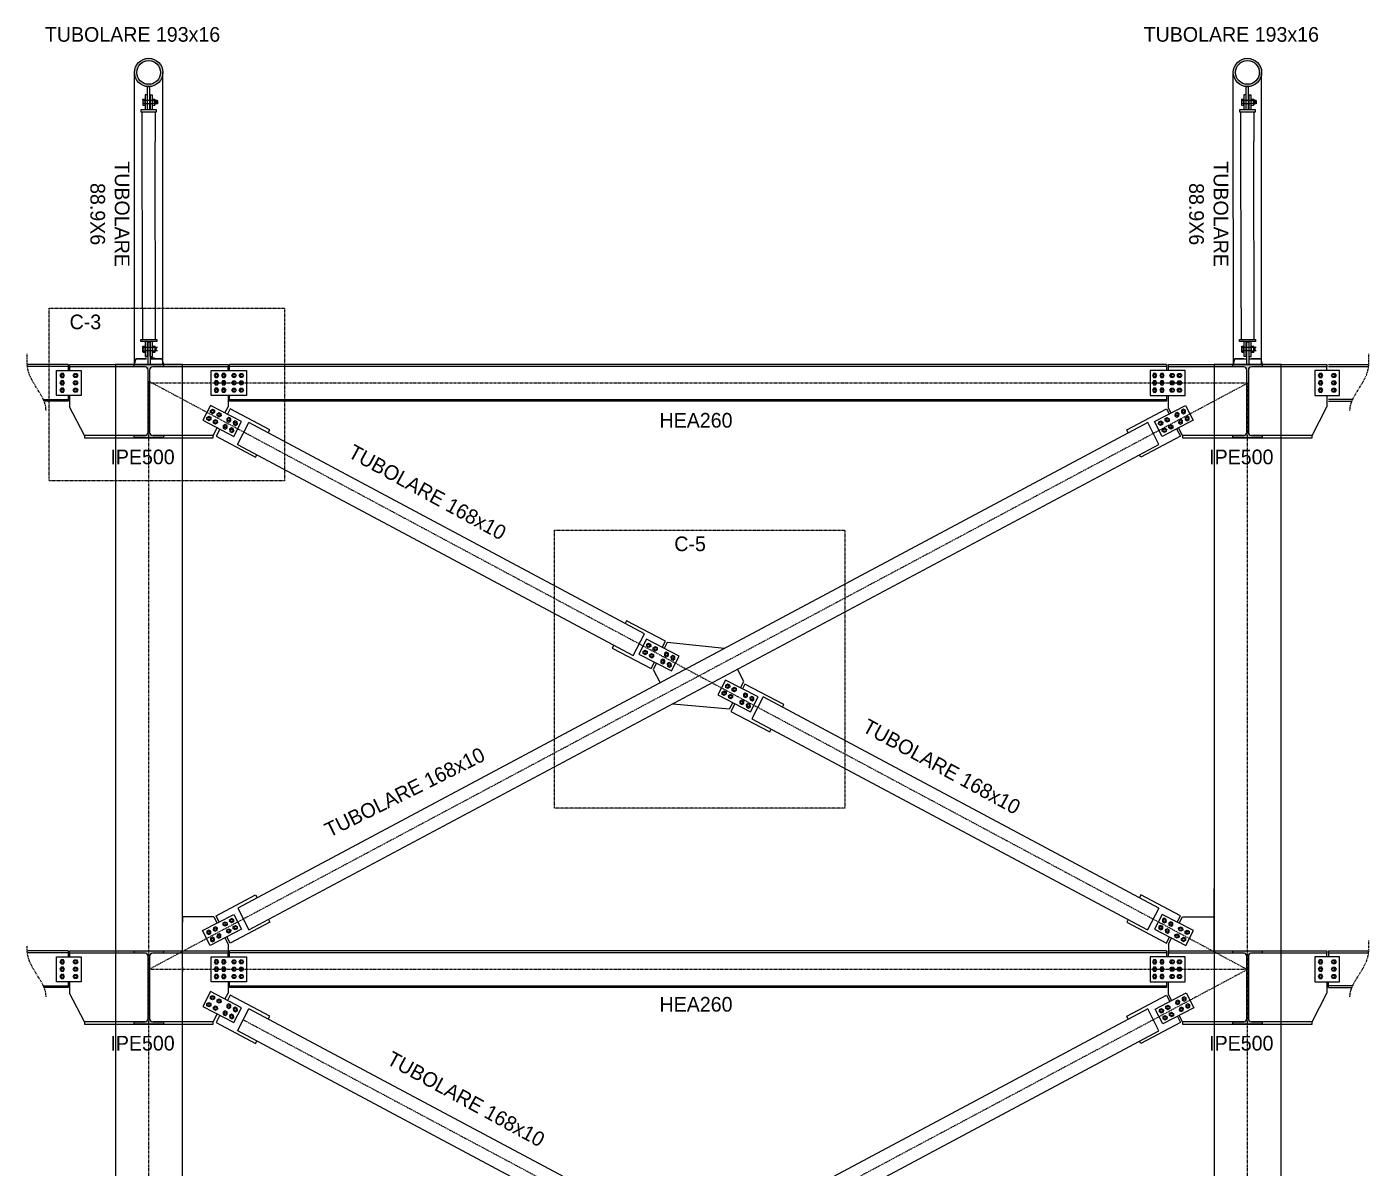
# Model space of a CAD drawing. Header units: millimetres. Extents: x -6949 to 549764, y -83146 to 127128.
# Drawn here: x 277396 to 286558, y 119341 to 127128 of the extents above; entities that cross this region are included whole.
import ezdxf

# ---------------------------------------------------------------- set-up
doc = ezdxf.new("R2010")
doc.units = ezdxf.units.MM
doc.linetypes.add('Centro', pattern=[31.75, 6.35, -4.7625, 15.875, -4.7625])
doc.linetypes.add('Tratto', pattern=[6.35, 3.175, -3.175])
for name, color, linetype, lineweight in [('bulloni', 5, 'Continuous', 9), ('LINEA DI SEZIONE', 1, 'Centro', 9), ('piastra', 6, 'Continuous', 18), ('S-BEAM', 5, 'Continuous', 18), ('S-COLS', 7, 'Continuous', 18), ('S-FSTN', 7, 'Continuous', 18), ('SEZIONI acciaio - Steel sections', 7, 'Continuous', 25), ('tratteggio', 253, 'Tratto', 15)]:
    doc.layers.add(name, color=color, linetype=linetype, lineweight=lineweight)
doc.layers.add('quote', color=7, linetype='Continuous', lineweight=5, true_color=0x383838)
doc.styles.get("Standard").update_dxf_attribs({"font": ''})
doc.styles.get('Standard').set_extended_font_data('Bahnschrift Light')

# ---------------------------------------------------------------- blocks, each defined once
blk = doc.blocks.new('*U1214')
at = {"layer": 'bulloni'}
blk.add_lwpolyline([(-15.6, 0), (-7.8, -13.5), (7.8, -13.5), (15.6, 0), (7.8, 13.5), (-7.8, 13.5)], close=True, dxfattribs=at)
for radius in [9, 7.88]:
    blk.add_circle((0, 0), radius, dxfattribs=at)
blk = doc.blocks.new('*U1215')
at = {"color": 0, "linetype": 'ByBlock', "lineweight": -2, "transparency": 16777216}
for p in [(0, 0), (0, -50), (0, -100)]:
    blk.add_blockref('*U1214', p, dxfattribs=at)
blk = doc.blocks.new('*U1216')
at = {"layer": 'bulloni'}
blk.add_lwpolyline([(-15.6, 0), (-7.8, -13.5), (7.8, -13.5), (15.6, 0), (7.8, 13.5), (-7.8, 13.5)], close=True, dxfattribs=at)
for radius in [9, 7.88]:
    blk.add_circle((0, 0), radius, dxfattribs=at)
blk = doc.blocks.new('*U1217')
at = {"color": 0, "linetype": 'ByBlock', "lineweight": -2, "transparency": 16777216}
for p in [(0, 0), (0, -50), (0, -100)]:
    blk.add_blockref('*U1216', p, dxfattribs=at)
blk = doc.blocks.new('*U1224')
at = {"layer": 'bulloni'}
blk.add_lwpolyline([(-15.6, 0), (-7.8, -13.5), (7.8, -13.5), (15.6, 0), (7.8, 13.5), (-7.8, 13.5)], close=True, dxfattribs=at)
for radius in [9, 7.88]:
    blk.add_circle((0, 0), radius, dxfattribs=at)
blk = doc.blocks.new('*U1225')
at = {"color": 0, "linetype": 'ByBlock', "lineweight": -2, "transparency": 16777216}
for p in [(0, 0), (0, -50), (0, -100)]:
    blk.add_blockref('*U1224', p, dxfattribs=at)
blk = doc.blocks.new('*U1226')
at = {"layer": 'bulloni'}
blk.add_lwpolyline([(-15.6, 0), (-7.8, -13.5), (7.8, -13.5), (15.6, 0), (7.8, 13.5), (-7.8, 13.5)], close=True, dxfattribs=at)
for radius in [9, 7.88]:
    blk.add_circle((0, 0), radius, dxfattribs=at)
blk = doc.blocks.new('*U1227')
at = {"color": 0, "linetype": 'ByBlock', "lineweight": -2, "transparency": 16777216}
for p in [(0, 0), (0, -50), (0, -100)]:
    blk.add_blockref('*U1226', p, dxfattribs=at)
blk = doc.blocks.new('*U1234')
at = {"layer": 'bulloni'}
blk.add_lwpolyline([(-15.6, 0), (-7.8, -13.5), (7.8, -13.5), (15.6, 0), (7.8, 13.5), (-7.8, 13.5)], close=True, dxfattribs=at)
for radius in [9, 7.88]:
    blk.add_circle((0, 0), radius, dxfattribs=at)
blk = doc.blocks.new('*U1235')
at = {"color": 0, "linetype": 'ByBlock', "lineweight": -2, "transparency": 16777216}
for p in [(0, 0), (0, -50), (0, -100)]:
    blk.add_blockref('*U1234', p, dxfattribs=at)
blk = doc.blocks.new('*U1236')
at = {"layer": 'bulloni'}
blk.add_lwpolyline([(-15.6, 0), (-7.8, -13.5), (7.8, -13.5), (15.6, 0), (7.8, 13.5), (-7.8, 13.5)], close=True, dxfattribs=at)
for radius in [9, 7.88]:
    blk.add_circle((0, 0), radius, dxfattribs=at)
blk = doc.blocks.new('*U1237')
at = {"color": 0, "linetype": 'ByBlock', "lineweight": -2, "transparency": 16777216}
for p in [(0, 0), (0, -50), (0, -100)]:
    blk.add_blockref('*U1236', p, dxfattribs=at)
blk = doc.blocks.new('*U1230')
at = {"layer": 'bulloni'}
blk.add_lwpolyline([(-15.6, 0), (-7.8, -13.5), (7.8, -13.5), (15.6, 0), (7.8, 13.5), (-7.8, 13.5)], close=True, dxfattribs=at)
for radius in [9, 7.88]:
    blk.add_circle((0, 0), radius, dxfattribs=at)
blk = doc.blocks.new('*U1231')
at = {"color": 0, "linetype": 'ByBlock', "lineweight": -2, "transparency": 16777216}
for p in [(0, 0), (0, -50), (0, -100)]:
    blk.add_blockref('*U1230', p, dxfattribs=at)
blk = doc.blocks.new('*U1232')
at = {"layer": 'bulloni'}
blk.add_lwpolyline([(-15.6, 0), (-7.8, -13.5), (7.8, -13.5), (15.6, 0), (7.8, 13.5), (-7.8, 13.5)], close=True, dxfattribs=at)
for radius in [9, 7.88]:
    blk.add_circle((0, 0), radius, dxfattribs=at)
blk = doc.blocks.new('*U1233')
at = {"color": 0, "linetype": 'ByBlock', "lineweight": -2, "transparency": 16777216}
for p in [(0, 0), (0, -50), (0, -100)]:
    blk.add_blockref('*U1232', p, dxfattribs=at)
blk = doc.blocks.new('*U1788')
at = {"layer": 'bulloni'}
for p, q in [((-41.7, 1809.3), (-40.1, 1811.8)), ((-41.7, 1809.3), (-41.7, 1772.7)), ((-41.7, 1772.7), (-40.1, 1770.2)), ((-40.1, 1811.8), (-27.4, 1811.8)), ((-40.1, 1801.4), (-27.4, 1801.4)), ((-27.4, 1780.6), (-40.1, 1780.6)), ((-40.1, 1770.2), (-27.4, 1770.2)), ((-27.4, 1811.8), (-27.4, 1770.2)), ((-27.4, 1807.7), (-26.7, 1807.7)), ((-27.4, 1774.3), (-26.7, 1774.3)), ((-26.7, 1807.7), (-26.7, 1774.3)), ((22.6, 1803), (-25.4, 1803)), ((22.6, 1779), (-25.4, 1779)), ((22.6, 1809.3), (24.3, 1811.8)), ((22.6, 1809.3), (22.6, 1772.7)), ((22.6, 1772.7), (24.3, 1770.2)), ((24.3, 1811.8), (39.9, 1811.8)), ((24.3, 1801.4), (39.9, 1801.4)), ((39.9, 1780.6), (24.3, 1780.6)), ((24.3, 1770.2), (39.9, 1770.2)), ((41.6, 1809.3), (39.9, 1811.8)), ((41.6, 1772.7), (39.9, 1770.2)), ((41.6, 1809.3), (41.6, 1772.7)), ((56.9, 1803), (41.6, 1803)), ((56.9, 1779), (41.6, 1779)), ((44.2, 1782.3), (43.2, 1799.7)), ((47.4, 1784.3), (46.6, 1797.7)), ((50.8, 1782.3), (49.9, 1799.7)), ((54, 1784.3), (53.3, 1797.7)), ((56.9, 1803), (58.3, 1801.7)), ((56.9, 1803), (56.9, 1779)), ((58.3, 1780.3), (56.9, 1779)), ((58.3, 1801.7), (58.3, 1780.3)), ((-40.3, 123.8), (-38.7, 126.3)), ((-40.3, 87.2), (-40.3, 123.8)), ((-38.7, 126.3), (-26, 126.3)), ((-26, 115.9), (-38.7, 115.9)), ((-38.7, 95.1), (-26, 95.1)), ((-26, 84.7), (-26, 126.3)), ((-26, 122.2), (-25.3, 122.2)), ((-25.3, 88.8), (-25.3, 122.2)), ((24, 117.5), (-24, 117.5)), ((24, 93.5), (-24, 93.5)), ((24, 123.8), (25.7, 126.3)), ((24, 87.2), (24, 123.8)), ((25.7, 126.3), (41.3, 126.3)), ((41.3, 115.9), (25.7, 115.9)), ((25.7, 95.1), (41.3, 95.1)), ((43, 123.8), (41.3, 126.3)), ((43, 87.2), (43, 123.8)), ((58.3, 117.5), (43, 117.5)), ((58.3, 93.5), (43, 93.5)), ((45.6, 114.2), (44.6, 96.8)), ((48.8, 112.2), (48, 98.8)), ((-40.3, 87.2), (-38.7, 84.7)), ((-38.7, 84.7), (-26, 84.7)), ((-26, 88.8), (-25.3, 88.8)), ((24, 87.2), (25.7, 84.7)), ((25.7, 84.7), (41.3, 84.7)), ((43, 87.2), (41.3, 84.7))]:
    blk.add_line(p, q, dxfattribs=at)
for centre, radius, start, end in [((-32.8, 1806.6), 8.9, 144.26215, 215.73785), ((-8.7, 1791), 33.1, 161.68582, 198.31418), ((-32.8, 1775.4), 8.9, 144.26215, 215.73785), ((-25.4, 1804.3), 1.33, 180, 270), ((-25.4, 1777.7), 1.33, 90, 180), ((31.5, 1806.6), 8.9, 144.26215, 215.73785), ((55.7, 1791), 33.1, 161.68582, 198.31418), ((31.5, 1775.4), 8.9, 144.26215, 215.73785), ((32.7, 1806.6), 8.9, 324.26215, 35.73785), ((8.5, 1791), 33.1, 341.68582, 18.31418), ((32.7, 1775.4), 8.9, 324.26215, 35.73785), ((-31.4, 121.1), 8.9, 144.26215, 215.73785), ((-7.3, 105.5), 33.1, 161.68582, 198.31418), ((-31.4, 89.9), 8.9, 144.26215, 215.73785), ((-24, 118.8), 1.33, 180, 270), ((-24, 92.2), 1.33, 90, 180), ((32.9, 121.1), 8.9, 144.26215, 215.73785), ((57.1, 105.5), 33.1, 161.68582, 198.31418), ((32.9, 89.9), 8.9, 144.26215, 215.73785), ((34.1, 121.1), 8.9, 324.26215, 35.73785), ((9.9, 105.5), 33.1, 341.68582, 18.31418), ((34.1, 89.9), 8.9, 324.26215, 35.73785)]:
    blk.add_arc(centre, radius, start, end, dxfattribs=at)
at = {"layer": 'piastra'}
for points in [[(-11.4, 1840.4), (-25.4, 1840.4), (-25.4, 1738.3)], [(-11.4, 1840.5), (-11.4, 1840.5), (-11.4, 1738.3)], [(-9.4, 1741.5), (-9.4, 1896.5)], [(-9.4, 1896.5), (6.6, 1896.5)], [(6.6, 1741.5), (6.6, 1896.5)], [(8.6, 1840.5), (8.6, 1840.5), (8.6, 1738.3)], [(8.6, 1840.4), (22.6, 1840.4), (22.6, 1738.3)], [(-9.4, 1741.5), (6.6, 1741.5)], [(-10, 56.1), (-24, 56.1), (-24, 158.2)], [(-10, 56), (-10, 56), (-10, 158.2)], [(-8, 155), (-8, 0)], [(-8, 155), (8, 155)], [(8, 155), (8, 0)], [(10, 56), (10, 56), (10, 158.2)], [(10, 56.1), (24, 56.1), (24, 158.2)]]:
    blk.add_lwpolyline(points, dxfattribs=at)
for points in [[(-55.9, 1738.3), (-55.9, 1724.3), (53, 1724.3), (53, 1738.3)], [(-54.5, 158.2), (-54.5, 172.2), (54.4, 172.2), (54.4, 158.2)]]:
    blk.add_lwpolyline(points, close=True, dxfattribs=at)
at = {"layer": 'S-BEAM'}
for p, q in [((-97.1, 0), (-98.2, 1994.9)), ((95.4, 0), (95.4, 1993.8))]:
    blk.add_line(p, q, dxfattribs=at)
for points in [[(-45.9, 1724.3), (43, 1724.3), (43, 1522.1)], [(-44.5, 387.8), (-45.9, 1724.3)], [(-44.5, 172.2), (44.4, 172.2), (43, 1522.1)], [(-44.5, 387.8), (-44.5, 172.2)]]:
    blk.add_lwpolyline(points, dxfattribs=at)
at = {"layer": 'SEZIONI acciaio - Steel sections'}
for radius in [96.8, 80.8]:
    blk.add_circle((-1.4, 1993.4), radius, dxfattribs=at)
at = {"layer": 'quote', "insert": (-709.8, 2303), "char_height": 100, "attachment_point": 1}
blk.add_mtext_dynamic_manual_height_columns('TUBOLARE 193x16', width=1464.343, gutter_width=1, heights=[0], dxfattribs=at)
at = {"layer": 'quote', "insert": (-132.4, 1454), "char_height": 100, "attachment_point": 1, "rotation": 270}
blk.add_mtext_dynamic_manual_height_columns('\\pxqc;TUBOLARE 88.9X6', width=854.219, gutter_width=1, heights=[0], dxfattribs=at)
blk = doc.blocks.new('*U1789')
at = {"layer": 'quote', "color": 0, "linetype": 'ByBlock', "lineweight": -2, "transparency": 16777216}
for p in [(0, 0), (7500, 0)]:
    blk.add_blockref('*U1788', p, dxfattribs=at)
blk = doc.blocks.new('*U1793')
at = {"layer": 'bulloni'}
blk.add_lwpolyline([(-15.6, 0), (-7.8, -13.5), (7.8, -13.5), (15.6, 0), (7.8, 13.5), (-7.8, 13.5)], close=True, dxfattribs=at)
for radius in [9, 7.88]:
    blk.add_circle((0, 0), radius, dxfattribs=at)
blk = doc.blocks.new('*U1790')
at = {"color": 0, "linetype": 'ByBlock', "lineweight": -2, "transparency": 16777216}
for p in [(0, 0), (50, 0), (0, -50), (0, -100), (50, -50), (50, -100)]:
    blk.add_blockref('*U1793', p, dxfattribs=at)
blk = doc.blocks.new('*U1791')
at = {"layer": 'bulloni'}
blk.add_lwpolyline([(-15.6, 0), (-7.8, -13.5), (7.8, -13.5), (15.6, 0), (7.8, 13.5), (-7.8, 13.5)], close=True, dxfattribs=at)
for radius in [9, 7.88]:
    blk.add_circle((0, 0), radius, dxfattribs=at)
blk = doc.blocks.new('*U1792')
at = {"color": 0, "linetype": 'ByBlock', "lineweight": -2, "transparency": 16777216}
for p in [(0, 0), (50, 0), (0, -50), (0, -100), (50, -50), (50, -100)]:
    blk.add_blockref('*U1791', p, dxfattribs=at)
blk = doc.blocks.new('*U1794')
at = {"layer": 'bulloni'}
blk.add_lwpolyline([(-15.6, 0), (-7.8, -13.5), (7.8, -13.5), (15.6, 0), (7.8, 13.5), (-7.8, 13.5)], close=True, dxfattribs=at)
for radius in [9, 7.88]:
    blk.add_circle((0, 0), radius, dxfattribs=at)
blk = doc.blocks.new('*U1795')
at = {"color": 0, "linetype": 'ByBlock', "lineweight": -2, "transparency": 16777216}
for p in [(0, 0), (50, 0), (0, -54), (50, -54)]:
    blk.add_blockref('*U1794', p, dxfattribs=at)
blk = doc.blocks.new('*U1796')
at = {"layer": 'bulloni'}
blk.add_lwpolyline([(-15.6, 0), (-7.8, -13.5), (7.8, -13.5), (15.6, 0), (7.8, 13.5), (-7.8, 13.5)], close=True, dxfattribs=at)
for radius in [9, 7.88]:
    blk.add_circle((0, 0), radius, dxfattribs=at)
blk = doc.blocks.new('*U1797')
at = {"color": 0, "linetype": 'ByBlock', "lineweight": -2, "transparency": 16777216}
for p in [(0, 0), (50, 0), (0, -54), (50, -54)]:
    blk.add_blockref('*U1796', p, dxfattribs=at)
blk = doc.blocks.new('*U1798')
at = {"layer": 'bulloni'}
blk.add_lwpolyline([(-15.6, 0), (-7.8, -13.5), (7.8, -13.5), (15.6, 0), (7.8, 13.5), (-7.8, 13.5)], close=True, dxfattribs=at)
for radius in [9, 7.88]:
    blk.add_circle((0, 0), radius, dxfattribs=at)
blk = doc.blocks.new('*U1803')
at = {"color": 0, "linetype": 'ByBlock', "lineweight": -2, "transparency": 16777216}
for p in [(0, 0), (50, 0), (0, -50), (0, -100), (50, -50), (50, -100)]:
    blk.add_blockref('*U1798', p, dxfattribs=at)
blk = doc.blocks.new('*U1804')
at = {"layer": 'bulloni'}
blk.add_lwpolyline([(-15.6, 0), (-7.8, -13.5), (7.8, -13.5), (15.6, 0), (7.8, 13.5), (-7.8, 13.5)], close=True, dxfattribs=at)
for radius in [9, 7.88]:
    blk.add_circle((0, 0), radius, dxfattribs=at)
blk = doc.blocks.new('*U1805')
at = {"color": 0, "linetype": 'ByBlock', "lineweight": -2, "transparency": 16777216}
for p in [(0, 0), (50, 0), (0, -50), (0, -100), (50, -50), (50, -100)]:
    blk.add_blockref('*U1804', p, dxfattribs=at)
blk = doc.blocks.new('*U1799')
at = {"layer": 'bulloni'}
blk.add_lwpolyline([(-15.6, 0), (-7.8, -13.5), (7.8, -13.5), (15.6, 0), (7.8, 13.5), (-7.8, 13.5)], close=True, dxfattribs=at)
for radius in [9, 7.88]:
    blk.add_circle((0, 0), radius, dxfattribs=at)
blk = doc.blocks.new('*U1800')
at = {"color": 0, "linetype": 'ByBlock', "lineweight": -2, "transparency": 16777216}
for p in [(0, 0), (50, 0), (0, -54), (50, -54)]:
    blk.add_blockref('*U1799', p, dxfattribs=at)
blk = doc.blocks.new('*U1801')
at = {"layer": 'bulloni'}
blk.add_lwpolyline([(-15.6, 0), (-7.8, -13.5), (7.8, -13.5), (15.6, 0), (7.8, 13.5), (-7.8, 13.5)], close=True, dxfattribs=at)
for radius in [9, 7.88]:
    blk.add_circle((0, 0), radius, dxfattribs=at)
blk = doc.blocks.new('*U1802')
at = {"color": 0, "linetype": 'ByBlock', "lineweight": -2, "transparency": 16777216}
for p in [(0, 0), (50, 0), (0, -54), (50, -54)]:
    blk.add_blockref('*U1801', p, dxfattribs=at)
blk = doc.blocks.new('*U1809')
at = {"layer": 'bulloni'}
blk.add_lwpolyline([(-15.6, 0), (-7.8, -13.5), (7.8, -13.5), (15.6, 0), (7.8, 13.5), (-7.8, 13.5)], close=True, dxfattribs=at)
for radius in [9, 7.88]:
    blk.add_circle((0, 0), radius, dxfattribs=at)
blk = doc.blocks.new('*U1810')
at = {"color": 0, "linetype": 'ByBlock', "lineweight": -2, "transparency": 16777216}
for p in [(0, 0), (50, 0), (0, -54), (50, -54)]:
    blk.add_blockref('*U1809', p, dxfattribs=at)
blk = doc.blocks.new('*U1811')
at = {"layer": 'bulloni'}
blk.add_lwpolyline([(-15.6, 0), (-7.8, -13.5), (7.8, -13.5), (15.6, 0), (7.8, 13.5), (-7.8, 13.5)], close=True, dxfattribs=at)
for radius in [9, 7.88]:
    blk.add_circle((0, 0), radius, dxfattribs=at)
blk = doc.blocks.new('*U1812')
at = {"color": 0, "linetype": 'ByBlock', "lineweight": -2, "transparency": 16777216}
for p in [(0, 0), (50, 0), (0, -54), (50, -54)]:
    blk.add_blockref('*U1811', p, dxfattribs=at)
blk = doc.blocks.new('*U1813')
at = {"layer": 'bulloni'}
blk.add_lwpolyline([(-15.6, 0), (-7.8, -13.5), (7.8, -13.5), (15.6, 0), (7.8, 13.5), (-7.8, 13.5)], close=True, dxfattribs=at)
for radius in [9, 7.88]:
    blk.add_circle((0, 0), radius, dxfattribs=at)
blk = doc.blocks.new('*U1814')
at = {"color": 0, "linetype": 'ByBlock', "lineweight": -2, "transparency": 16777216}
for p in [(0, 0), (50, 0), (0, -54), (50, -54)]:
    blk.add_blockref('*U1813', p, dxfattribs=at)
blk = doc.blocks.new('*U1815')
at = {"layer": 'bulloni'}
blk.add_lwpolyline([(-15.6, 0), (-7.8, -13.5), (7.8, -13.5), (15.6, 0), (7.8, 13.5), (-7.8, 13.5)], close=True, dxfattribs=at)
for radius in [9, 7.88]:
    blk.add_circle((0, 0), radius, dxfattribs=at)
blk = doc.blocks.new('*U1816')
at = {"color": 0, "linetype": 'ByBlock', "lineweight": -2, "transparency": 16777216}
for p in [(0, 0), (50, 0), (0, -54), (50, -54)]:
    blk.add_blockref('*U1815', p, dxfattribs=at)
blk = doc.blocks.new('*U1817')
at = {"layer": 'bulloni'}
blk.add_lwpolyline([(-15.6, 0), (-7.8, -13.5), (7.8, -13.5), (15.6, 0), (7.8, 13.5), (-7.8, 13.5)], close=True, dxfattribs=at)
for radius in [9, 7.88]:
    blk.add_circle((0, 0), radius, dxfattribs=at)
blk = doc.blocks.new('*U1806')
at = {"color": 0, "linetype": 'ByBlock', "lineweight": -2, "transparency": 16777216}
for p in [(0, 0), (50, 0), (0, -50), (0, -100), (50, -50), (50, -100)]:
    blk.add_blockref('*U1817', p, dxfattribs=at)
blk = doc.blocks.new('*U1807')
at = {"layer": 'bulloni'}
blk.add_lwpolyline([(-15.6, 0), (-7.8, -13.5), (7.8, -13.5), (15.6, 0), (7.8, 13.5), (-7.8, 13.5)], close=True, dxfattribs=at)
for radius in [9, 7.88]:
    blk.add_circle((0, 0), radius, dxfattribs=at)
blk = doc.blocks.new('*U1808')
at = {"color": 0, "linetype": 'ByBlock', "lineweight": -2, "transparency": 16777216}
for p in [(0, 0), (50, 0), (0, -50), (0, -100), (50, -50), (50, -100)]:
    blk.add_blockref('*U1807', p, dxfattribs=at)
blk = doc.blocks.new('*U1828')
at = {"layer": 'bulloni'}
blk.add_lwpolyline([(-15.6, 0), (-7.8, -13.5), (7.8, -13.5), (15.6, 0), (7.8, 13.5), (-7.8, 13.5)], close=True, dxfattribs=at)
for radius in [9, 7.88]:
    blk.add_circle((0, 0), radius, dxfattribs=at)
blk = doc.blocks.new('*U1829')
at = {"color": 0, "linetype": 'ByBlock', "lineweight": -2, "transparency": 16777216}
for p in [(0, 0), (50, 0), (0, -54), (50, -54)]:
    blk.add_blockref('*U1828', p, dxfattribs=at)
blk = doc.blocks.new('*U1818')
at = {"layer": 'bulloni'}
blk.add_lwpolyline([(-15.6, 0), (-7.8, -13.5), (7.8, -13.5), (15.6, 0), (7.8, 13.5), (-7.8, 13.5)], close=True, dxfattribs=at)
for radius in [9, 7.88]:
    blk.add_circle((0, 0), radius, dxfattribs=at)
blk = doc.blocks.new('*U1819')
at = {"color": 0, "linetype": 'ByBlock', "lineweight": -2, "transparency": 16777216}
for p in [(0, 0), (50, 0), (0, -54), (50, -54)]:
    blk.add_blockref('*U1818', p, dxfattribs=at)
blk = doc.blocks.new('*U1820')
at = {"layer": 'bulloni'}
blk.add_lwpolyline([(-15.6, 0), (-7.8, -13.5), (7.8, -13.5), (15.6, 0), (7.8, 13.5), (-7.8, 13.5)], close=True, dxfattribs=at)
for radius in [9, 7.88]:
    blk.add_circle((0, 0), radius, dxfattribs=at)
blk = doc.blocks.new('*U1821')
at = {"color": 0, "linetype": 'ByBlock', "lineweight": -2, "transparency": 16777216}
for p in [(0, 0), (50, 0), (0, -54), (50, -54)]:
    blk.add_blockref('*U1820', p, dxfattribs=at)
blk = doc.blocks.new('*U1822')
at = {"layer": 'bulloni'}
blk.add_lwpolyline([(-15.6, 0), (-7.8, -13.5), (7.8, -13.5), (15.6, 0), (7.8, 13.5), (-7.8, 13.5)], close=True, dxfattribs=at)
for radius in [9, 7.88]:
    blk.add_circle((0, 0), radius, dxfattribs=at)
blk = doc.blocks.new('*U1823')
at = {"color": 0, "linetype": 'ByBlock', "lineweight": -2, "transparency": 16777216}
for p in [(0, 0), (50, 0), (0, -54), (50, -54)]:
    blk.add_blockref('*U1822', p, dxfattribs=at)
blk = doc.blocks.new('*U1824')
at = {"layer": 'bulloni'}
blk.add_lwpolyline([(-15.6, 0), (-7.8, -13.5), (7.8, -13.5), (15.6, 0), (7.8, 13.5), (-7.8, 13.5)], close=True, dxfattribs=at)
for radius in [9, 7.88]:
    blk.add_circle((0, 0), radius, dxfattribs=at)
blk = doc.blocks.new('*U1825')
at = {"color": 0, "linetype": 'ByBlock', "lineweight": -2, "transparency": 16777216}
for p in [(0, 0), (50, 0), (0, -50), (0, -100), (50, -50), (50, -100)]:
    blk.add_blockref('*U1824', p, dxfattribs=at)
blk = doc.blocks.new('*U1826')
at = {"layer": 'bulloni'}
blk.add_lwpolyline([(-15.6, 0), (-7.8, -13.5), (7.8, -13.5), (15.6, 0), (7.8, 13.5), (-7.8, 13.5)], close=True, dxfattribs=at)
for radius in [9, 7.88]:
    blk.add_circle((0, 0), radius, dxfattribs=at)
blk = doc.blocks.new('*U1827')
at = {"color": 0, "linetype": 'ByBlock', "lineweight": -2, "transparency": 16777216}
for p in [(0, 0), (50, 0), (0, -50), (0, -100), (50, -50), (50, -100)]:
    blk.add_blockref('*U1826', p, dxfattribs=at)
blk = doc.blocks.new('*U1880')
at = {"layer": 'bulloni'}
blk.add_lwpolyline([(-15.6, 0), (-7.8, -13.5), (7.8, -13.5), (15.6, 0), (7.8, 13.5), (-7.8, 13.5)], close=True, dxfattribs=at)
for radius in [9, 7.88]:
    blk.add_circle((0, 0), radius, dxfattribs=at)
blk = doc.blocks.new('*U1881')
at = {"color": 0, "linetype": 'ByBlock', "lineweight": -2, "transparency": 16777216}
for p in [(0, 0), (50, 0), (0, -54), (50, -54)]:
    blk.add_blockref('*U1880', p, dxfattribs=at)
blk = doc.blocks.new('*U1878')
at = {"layer": 'bulloni'}
blk.add_lwpolyline([(-15.6, 0), (-7.8, -13.5), (7.8, -13.5), (15.6, 0), (7.8, 13.5), (-7.8, 13.5)], close=True, dxfattribs=at)
for radius in [9, 7.88]:
    blk.add_circle((0, 0), radius, dxfattribs=at)
blk = doc.blocks.new('*U1879')
at = {"color": 0, "linetype": 'ByBlock', "lineweight": -2, "transparency": 16777216}
for p in [(0, 0), (50, 0), (0, -54), (50, -54)]:
    blk.add_blockref('*U1878', p, dxfattribs=at)
blk = doc.blocks.new('*U1882')
at = {"layer": 'bulloni'}
blk.add_lwpolyline([(-15.6, 0), (-7.8, -13.5), (7.8, -13.5), (15.6, 0), (7.8, 13.5), (-7.8, 13.5)], close=True, dxfattribs=at)
for radius in [9, 7.88]:
    blk.add_circle((0, 0), radius, dxfattribs=at)
blk = doc.blocks.new('*U1883')
at = {"color": 0, "linetype": 'ByBlock', "lineweight": -2, "transparency": 16777216}
for p in [(0, 0), (50, 0), (0, -54), (50, -54)]:
    blk.add_blockref('*U1882', p, dxfattribs=at)
blk = doc.blocks.new('*U1884')
at = {"layer": 'bulloni'}
blk.add_lwpolyline([(-15.6, 0), (-7.8, -13.5), (7.8, -13.5), (15.6, 0), (7.8, 13.5), (-7.8, 13.5)], close=True, dxfattribs=at)
for radius in [9, 7.88]:
    blk.add_circle((0, 0), radius, dxfattribs=at)
blk = doc.blocks.new('*U1885')
at = {"color": 0, "linetype": 'ByBlock', "lineweight": -2, "transparency": 16777216}
for p in [(0, 0), (50, 0), (0, -54), (50, -54)]:
    blk.add_blockref('*U1884', p, dxfattribs=at)

msp = doc.modelspace()

# ---------------------------------------------------------------- hatches: boundary and pattern name
at = {"layer": 'quote', "true_color": 0xc7c8ca}
h = msp.add_hatch(color=9, dxfattribs=at)
h.dxf.hatch_style = 1
h.paths.add_polyline_path([(278130.1, 126818.2), (278130.1, 126815, 0.991363), (278323.8, 126816.7, 0.99194)])
h.paths.add_polyline_path([(278307.8, 126816.7, -1), (278146.1, 126816.7, -1)], flags=16)
h.paths.add_polyline_path([(285630.1, 126818.2), (285630.1, 126815, 0.988899), (285823.8, 126816.2), (285823.8, 126817.2, 0.989475)])
h.paths.add_polyline_path([(285807.8, 126816.7, -1), (285646.1, 126816.7, -1)], flags=16)
h = msp.add_hatch(color=9, dxfattribs=at)
h.dxf.hatch_style = 1
h.paths.add_polyline_path([(278328.4, 124823.3), (278266.9, 124823.3), (278128.4, 124823.3), (278128.4, 124807.3), (278202.3, 124807.3, -0.414214), (278223.3, 124786.3), (278223.3, 124360.3, -0.414211), (278202.3, 124339.3), (278128.4, 124339.3), (278128.4, 124323.3), (278328.4, 124323.3), (278328.4, 124339.3), (278254.5, 124339.3, -0.414216), (278233.5, 124360.3), (278233.5, 124786.3, -0.414214), (278254.5, 124807.3), (278328.4, 124807.3)])
h.paths.add_polyline_path([(285828.4, 124823.3), (285766.9, 124823.3), (285628.4, 124823.3), (285628.4, 124807.3), (285702.3, 124807.3, -0.414214), (285723.3, 124786.3), (285723.3, 124360.3, -0.414211), (285702.3, 124339.3), (285628.4, 124339.3), (285628.4, 124323.3), (285828.4, 124323.3), (285828.4, 124339.3), (285754.5, 124339.3, -0.414214), (285733.5, 124360.3), (285733.5, 124786.3, -0.414214), (285754.5, 124807.3), (285828.4, 124807.3)])
h = msp.add_hatch(color=9, dxfattribs=at)
h.dxf.hatch_style = 1
h.paths.add_polyline_path([(285828.4, 120823.3), (285628.4, 120823.3), (285628.4, 120807.3), (285702.3, 120807.3, -0.414214), (285723.3, 120786.3), (285723.3, 120360.3, -0.414214), (285702.3, 120339.3), (285628.4, 120339.3), (285628.4, 120323.3), (285828.4, 120323.3), (285828.4, 120339.3), (285754.5, 120339.3, -0.414214), (285733.5, 120360.3), (285733.5, 120786.3, -0.414214), (285754.5, 120807.3), (285828.4, 120807.3)])
h.paths.add_polyline_path([(278328.4, 120823.3), (278128.4, 120823.3), (278128.4, 120807.3), (278202.3, 120807.3, -0.414214), (278223.3, 120786.3), (278223.3, 120360.3, -0.414211), (278202.3, 120339.3), (278128.4, 120339.3), (278128.4, 120323.3), (278328.4, 120323.3), (278328.4, 120339.3), (278254.5, 120339.3, -0.414216), (278233.5, 120360.3), (278233.5, 120786.3, -0.414214), (278254.5, 120807.3), (278328.4, 120807.3)])

# ---------------------------------------------------------------- linework, layer by layer
at = {"layer": 'bulloni'}
for p, q in [((278203.4, 124863.4), (278204.6, 124861.8)), ((278212, 124868.2), (278204.6, 124868.2)), ((278204.6, 124861.8), (278212, 124861.8)), ((278212, 124864.5), (278212.4, 124864.5)), ((278213.4, 124867.5), (278213.4, 124867.5)), ((278243.4, 124863.4), (278244.5, 124861.8)), ((278253.2, 124868.2), (278244.5, 124868.2)), ((278244.5, 124861.8), (278253.2, 124861.8)), ((278254.4, 124863.4), (278253.2, 124861.8)), ((278266.3, 124867.5), (278254.4, 124867.5)), ((278267.2, 124868.5), (278266.3, 124867.6))]:
    msp.add_line(p, q, dxfattribs=at)
for centre, radius, start, end in [((278208.4, 124865), 4.95, 140.12945, 219.87055), ((278213.4, 124866.6), 0.917, 90, 180), ((278248.3, 124865), 4.95, 140.12945, 219.87055), ((278249.4, 124865), 4.95, 320.12945, 39.87055)]:
    msp.add_arc(centre, radius, start, end, dxfattribs=at)
at = {"layer": 'LINEA DI SEZIONE', "ltscale": 0.2}
for points in [[(277547.5, 125208.9), (279154, 125208.9), (279154, 124030.3), (277547.5, 124030.3)], [(280997.4, 123694.9), (282979.5, 123694.9), (282979.5, 121797.7), (280997.4, 121797.7)]]:
    msp.add_lwpolyline(points, close=True, dxfattribs=at)
at = {"layer": 'LINEA DI SEZIONE'}
for points in [[(277526.3, 124510.2), (277527.7, 124592.3), (277407, 124712.6), (277395.5, 124825.9), (277397, 124896.6)], [(286427, 124510.2), (286425.6, 124592.3), (286546.4, 124712.6), (286557.8, 124825.9), (286556.3, 124896.6)], [(277526.3, 120510.2), (277527.7, 120592.3), (277407, 120712.6), (277395.5, 120825.9), (277397, 120863.2)], [(286427, 120510.2), (286425.6, 120592.3), (286546.4, 120712.6), (286557.8, 120825.9), (286556.3, 120896.6)]]:
    msp.add_open_spline(points, degree=3, knots=[0.252424, 0.252424, 0.252424, 0.252424, 1, 1.362033, 1.362033, 1.362033, 1.362033], dxfattribs=at)
at = {"layer": 'piastra'}
for p, q in [((277687.4, 124807.3), (277687.4, 124783.3)), ((278769.4, 124783.3), (278769.4, 124807.3)), ((285187.4, 124783.3), (285187.4, 124807.3)), ((286269.4, 124783.3), (286269.4, 124807.3)), ((277687.4, 124613.3), (277687.4, 124536)), ((278769.4, 124613.3), (278769.4, 124536)), ((285187.4, 124527.5), (285187.4, 124613.3)), ((286269.4, 124613.3), (286269.4, 124536)), ((277789, 124339.3), (277687.4, 124536)), ((278747.5, 124494), (278769.4, 124536)), ((285204.9, 124493.5), (285187.4, 124527.5)), ((286167.7, 124339.3), (286269.4, 124536)), ((278667.7, 124339.3), (278695.3, 124392.6)), ((285283.7, 124339.3), (285257.2, 124392.2)), ((281487.8, 123074.5), (281479.3, 123057.9)), ((281754.4, 122936.8), (281487.8, 123074.5)), ((281402.3, 122909), (281391.4, 122887.9)), ((281391.4, 122887.9), (281658, 122750.2)), ((281732.3, 122894.1), (281754.4, 122936.8)), ((281765.8, 122926.3), (281745.6, 122887.3)), ((281765.8, 122926.3), (281765.8, 122926.3)), ((281658, 122750.2), (281680, 122792.9)), ((281693.3, 122786), (281671.3, 122743.3)), ((282267, 122617.5), (282289.2, 122660.4)), ((282282.6, 122647.8), (282282.6, 122647.8)), ((282192.8, 122473.9), (282214.9, 122516.5)), ((282203.2, 122461.4), (282203.2, 122461.4)), ((278673, 121055.7), (278695, 121013)), ((278820.3, 121077.8), (278820.3, 121077.8)), ((278820.3, 121077.8), (278820.3, 121077.8)), ((278747.3, 120911.8), (278769.4, 120869.1)), ((278769.4, 120869.1), (278769.4, 120803.3)), ((285187.4, 120869.1), (285187.4, 120803.3)), ((277687.4, 120807.3), (277687.4, 120783.3)), ((278654.4, 120613.3), (278654.4, 120783.3)), ((278654.4, 120783.3), (278894.4, 120783.3)), ((278769.4, 120783.3), (278769.4, 120807.3)), ((278894.4, 120783.3), (278894.4, 120613.3)), ((285187.4, 120783.3), (285187.4, 120807.3)), ((286269.4, 120783.3), (286269.4, 120807.3)), ((277687.4, 120613.3), (277687.4, 120536)), ((278894.4, 120613.3), (278654.4, 120613.3)), ((278769.4, 120613.3), (278769.4, 120536)), ((285187.4, 120527.5), (285187.4, 120613.3)), ((286269.4, 120613.3), (286269.4, 120536)), ((277789, 120339.3), (277687.4, 120536)), ((278747.6, 120493.9), (278769.4, 120536)), ((285209.7, 120484.5), (285187.4, 120527.5)), ((286167.7, 120339.3), (286269.4, 120536)), ((278667.7, 120339.3), (278695.4, 120392.6)), ((285283.7, 120339.3), (285261.2, 120382.7))]:
    msp.add_line(p, q, dxfattribs=at)
for points in [[(278202.3, 124807.3), (277687.4, 124807.3), (277687.4, 124823.3), (278769.4, 124823.3), (278769.4, 124807.3), (278254.5, 124807.3)], [(278139, 124862.7), (278131.3, 124834.2), (278131.3, 124823.3)], [(278139, 124862.7), (278131.3, 124834.2), (278131.3, 124823.3)], [(278139, 124862.7), (278204, 124862.7)], [(278202.9, 124862.7), (278139, 124862.7)], [(278317.8, 124862.7), (278252.7, 124862.7)], [(278253.8, 124862.7), (278317.8, 124862.7)], [(278317.8, 124862.7), (278325.4, 124834.2), (278325.4, 124823.3)], [(278317.8, 124862.7), (278325.4, 124834.2), (278325.4, 124823.3)], [(285702.3, 124807.3), (285187.4, 124807.3), (285187.4, 124823.3), (286269.4, 124823.3), (286269.4, 124807.3), (285754.5, 124807.3)], [(285639, 124862.7), (285631.3, 124834.2), (285631.3, 124823.3)], [(285639, 124862.7), (285631.3, 124834.2), (285631.3, 124823.3)], [(285639, 124862.7), (285720.4, 124862.7)], [(285702.9, 124862.7), (285639, 124862.7)], [(285736.4, 124862.7), (285817.8, 124862.7)], [(285817.8, 124862.7), (285752.7, 124862.7)], [(285817.8, 124862.7), (285825.4, 124834.2), (285825.4, 124823.3)], [(285817.8, 124862.7), (285825.4, 124834.2), (285825.4, 124823.3)], [(279042.8, 124357.4), (279053.1, 124377.4), (278783.1, 124521.4), (278764.4, 124485.2)], [(284914, 124357.4), (284903.6, 124377.4), (285173.6, 124521.4), (285191.6, 124486.6)], [(278202.3, 124339.3), (277789, 124339.3), (277789, 124323.3), (278667.7, 124323.3), (278667.7, 124339.3), (278254.5, 124339.3)], [(278712.2, 124383.9), (278686.7, 124334.9), (278956.7, 124190.9), (278965.8, 124208.5)], [(285243.8, 124385.2), (285270, 124334.9), (285000, 124190.9), (284990.9, 124208.4)], [(285702.3, 124339.3), (285283.7, 124339.3), (285283.7, 124323.3), (286167.7, 124323.3), (286167.7, 124339.3), (285754.5, 124339.3)], [(282156.5, 122886.7), (282156.5, 122886.7), (281765.8, 122926.3)], [(281671.3, 122743.3), (281718.1, 122652.9)], [(282289.2, 122660.4), (282245.8, 122744.4)], [(282553.2, 122485.2), (282563.5, 122505.2), (282297, 122642.9), (282280.3, 122610.6)], [(281804.1, 122508.8), (282192.8, 122473.9)], [(282228.1, 122509.6), (282200.6, 122456.4), (282467.1, 122318.7), (282476.2, 122336.2)], [(278708.3, 121019.9), (278686.7, 121061.8), (278956.7, 121205.8), (278967.1, 121185.7)], [(285248.4, 121019.9), (285270, 121061.8), (285000, 121205.8), (284989.6, 121185.7)], [(278673, 121055.7), (278456.9, 121055.7)], [(279044.1, 121036.7), (279053.1, 121019.2), (278783.1, 120875.2), (278760.7, 120918.6)], [(284912.7, 121036.8), (284903.6, 121019.2), (285173.6, 120875.2), (285196.1, 120918.6)], [(285261.7, 121013), (285283.7, 121055.7), (285499.9, 121055.7)], [(285187.4, 120869.1), (285209.4, 120911.8)], [(278202.3, 120807.3), (277687.4, 120807.3), (277687.4, 120823.3), (278769.4, 120823.3), (278769.4, 120807.3), (278254.5, 120807.3)], [(285702.3, 120807.3), (285187.4, 120807.3), (285187.4, 120823.3), (286269.4, 120823.3), (286269.4, 120807.3), (285754.5, 120807.3)], [(279042.8, 120357.4), (279053.1, 120377.4), (278783.1, 120521.4), (278764.4, 120485.2)], [(284914, 120357.4), (284903.6, 120377.4), (285173.6, 120521.4), (285196.4, 120477.5)], [(278202.3, 120339.3), (277789, 120339.3), (277789, 120323.3), (278667.7, 120323.3), (278667.7, 120339.3), (278254.5, 120339.3)], [(278712.2, 120383.9), (278686.7, 120334.9), (278956.7, 120190.9), (278965.8, 120208.5)], [(285248.6, 120376.2), (285270, 120334.9), (285000, 120190.9), (284990.9, 120208.4)], [(285702.3, 120339.3), (285283.7, 120339.3), (285283.7, 120323.3), (286167.7, 120323.3), (286167.7, 120339.3), (285754.5, 120339.3)]]:
    msp.add_lwpolyline(points, dxfattribs=at)
for points in [[(277597.3, 124783.3), (277767.4, 124783.3), (277767.4, 124613.3), (277597.3, 124613.3)], [(278654.4, 124783.3), (278894.4, 124783.3), (278894.4, 124613.3), (278654.4, 124613.3)], [(285302.4, 124783.3), (285062.4, 124783.3), (285062.4, 124613.3), (285302.4, 124613.3)], [(286356, 124783.3), (286186, 124783.3), (286186, 124613.3), (286356, 124613.3)], [(278860.4, 124435.3), (278648.3, 124545.5), (278596, 124444.2), (278808.1, 124334)], [(285092.9, 124435.3), (285305, 124545.5), (285357.4, 124444.2), (285145.3, 124334)], [(281847.8, 122834.5), (281625.7, 122949.2), (281573.4, 122847.9), (281795.5, 122733.2)], [(282387.1, 122555.8), (282165, 122670.6), (282112.7, 122569.3), (282334.8, 122454.5)], [(278859.9, 120970.6), (278647.8, 120860.4), (278595.5, 120961.6), (278807.6, 121071.8)], [(285093.4, 120970.6), (285305.5, 120860.4), (285357.8, 120961.6), (285145.8, 121071.8)], [(277597.3, 120783.3), (277767.4, 120783.3), (277767.4, 120613.3), (277597.3, 120613.3)], [(278654.4, 120783.3), (278894.4, 120783.3), (278894.4, 120613.3), (278654.4, 120613.3)], [(285302.4, 120783.3), (285062.4, 120783.3), (285062.4, 120613.3), (285302.4, 120613.3)], [(286356, 120783.3), (286186, 120783.3), (286186, 120613.3), (286356, 120613.3)], [(278860.4, 120435.3), (278648.3, 120545.5), (278596, 120444.2), (278808.1, 120334)], [(285097.8, 120426.3), (285309.8, 120536.5), (285362.2, 120435.2), (285150.1, 120325)]]:
    msp.add_lwpolyline(points, close=True, dxfattribs=at)
at = {"layer": 'S-BEAM'}
for p, q in [((277677.4, 124823.3), (277399.8, 124823.3)), ((277677.4, 124810.8), (277400.9, 124810.8)), ((277677.4, 124823.3), (277677.4, 124783.3)), ((285174, 124823.3), (278779.4, 124823.3)), ((278779.4, 124783.3), (278779.4, 124823.3)), ((285174, 124810.8), (278779.4, 124810.8)), ((285174, 124823.3), (285174, 124783.3)), ((286279.4, 124823.3), (286553.6, 124823.3)), ((286279.4, 124810.8), (286552.5, 124810.8)), ((277677.4, 124609.8), (277677.4, 124613.3)), ((277677.4, 124613.3), (277677.4, 124573.3)), ((277687.4, 124609.8), (277687.4, 124613.3)), ((278779.4, 124573.3), (278779.4, 124613.3)), ((285174, 124613.3), (285174, 124573.3)), ((277507.8, 124585.8), (277677.4, 124585.8)), ((277677.4, 124573.3), (277513.2, 124573.3)), ((278779.4, 124585.8), (285174, 124585.8)), ((285174, 124573.3), (278779.4, 124573.3)), ((286445.5, 124585.8), (286279.4, 124585.8)), ((286279.4, 124573.3), (286440.1, 124573.3)), ((278833.4, 124279), (278910.4, 124428)), ((285046.3, 124428), (278834.7, 121115.1)), ((285123.3, 124279), (285046.4, 124428)), ((278911.7, 120966.1), (285123.3, 124279)), ((282343.8, 122406.9), (285044.9, 120966.3)), ((278834.7, 121115.1), (278911.7, 120966.1)), ((285122, 121115.1), (285045, 120966.1)), ((285045.3, 120966.7), (285049.9, 120975.6)), ((277677.4, 120823.3), (277399.8, 120823.3)), ((277677.4, 120810.8), (277400.9, 120810.8)), ((277677.4, 120823.3), (277677.4, 120783.3)), ((285174, 120823.3), (278779.4, 120823.3)), ((278779.4, 120783.3), (278779.4, 120823.3)), ((285174, 120810.8), (278779.4, 120810.8)), ((285174, 120823.3), (285174, 120783.3)), ((286279.4, 120823.3), (286553.6, 120823.3)), ((286279.4, 120810.8), (286552.5, 120810.8)), ((277507.8, 120585.8), (277677.4, 120585.8)), ((277677.4, 120609.8), (277677.4, 120613.3)), ((277677.4, 120613.3), (277677.4, 120573.3)), ((277687.4, 120609.8), (277687.4, 120613.3)), ((278779.4, 120573.3), (278779.4, 120613.3)), ((278779.4, 120585.8), (285174, 120585.8)), ((285174, 120613.3), (285174, 120573.3)), ((285728.4, 120585.8), (285728.4, 120609.8)), ((285728.4, 120609.8), (285728.4, 120585.8)), ((285728.4, 120585.8), (285728.4, 120609.8)), ((285728.4, 120609.8), (285728.4, 120585.8)), ((285728.4, 120585.8), (285728.4, 120573.3)), ((285728.4, 120585.8), (285728.4, 120573.3)), ((286445.5, 120585.8), (286279.4, 120585.8)), ((277677.4, 120573.3), (277513.2, 120573.3)), ((285174, 120573.3), (278779.4, 120573.3)), ((286279.4, 120573.3), (286440.1, 120573.3)), ((278833.4, 120279), (278910.4, 120428)), ((285046.3, 120428), (278834.7, 117115.1)), ((285123.3, 120279), (285046.4, 120428)), ((278911.7, 116966.1), (285123.3, 120279))]:
    msp.add_line(p, q, dxfattribs=at)
for points in [[(278833.4, 124279.1), (281534.6, 122838.4), (281611.6, 122987.3), (278910.4, 124428)], [(285122, 121115.1), (282420.8, 122555.8), (282343.8, 122406.9)], [(286279.4, 120823.3), (286279.4, 120783.3)], [(286279.4, 120573.3), (286279.4, 120613.3)], [(278833.4, 120279.1), (281534.6, 118838.4), (281611.6, 118987.3), (278910.4, 120428)]]:
    msp.add_lwpolyline(points, dxfattribs=at)
at = {"layer": 'S-COLS'}
for p, q in [((285499.9, 124823.3), (285499.9, 112843.3)), ((285956.9, 124823.3), (285499.9, 124823.3)), ((285956.9, 112843.3), (285956.9, 124823.3))]:
    msp.add_line(p, q, dxfattribs=at)
msp.add_lwpolyline([(278456.9, 112843.3), (278456.9, 124823.3), (277999.9, 124823.3), (277999.9, 112843.3)], dxfattribs=at)
at = {"layer": 'S-FSTN'}
for p, q in [((282563.5, 122505.2), (282563.5, 122505.2)), ((282470.8, 122325.7), (282470.8, 122325.7)), ((285499.9, 120829.3), (285499.9, 121247.5)), ((278456.9, 121050.4), (278456.9, 121020.4)), ((285499.9, 121050.4), (285499.9, 121020.4)), ((278456.9, 120713.3), (278456.9, 120683.3))]:
    msp.add_line(p, q, dxfattribs=at)
at = {"layer": 'SEZIONI acciaio - Steel sections'}
for points in [[(278128.4, 124823.3), (278328.4, 124823.3), (278328.4, 124807.3), (278254.5, 124807.3, 0.414214), (278233.5, 124786.3), (278233.5, 124360.3, 0.414214), (278254.5, 124339.3), (278328.4, 124339.3), (278328.4, 124323.3), (278128.4, 124323.3), (278128.4, 124339.3), (278202.3, 124339.3, 0.414214), (278223.3, 124360.3), (278223.3, 124786.3, 0.414214), (278202.3, 124807.3), (278128.4, 124807.3)], [(285628.4, 124823.3), (285828.4, 124823.3), (285828.4, 124807.3), (285754.5, 124807.3, 0.414214), (285733.5, 124786.3), (285733.5, 124360.3, 0.414214), (285754.5, 124339.3), (285828.4, 124339.3), (285828.4, 124323.3), (285628.4, 124323.3), (285628.4, 124339.3), (285702.3, 124339.3, 0.414214), (285723.3, 124360.3), (285723.3, 124786.3, 0.414214), (285702.3, 124807.3), (285628.4, 124807.3)], [(278128.4, 120823.3), (278328.4, 120823.3), (278328.4, 120807.3), (278254.5, 120807.3, 0.414214), (278233.5, 120786.3), (278233.5, 120360.3, 0.414214), (278254.5, 120339.3), (278328.4, 120339.3), (278328.4, 120323.3), (278128.4, 120323.3), (278128.4, 120339.3), (278202.3, 120339.3, 0.414214), (278223.3, 120360.3), (278223.3, 120786.3, 0.414214), (278202.3, 120807.3), (278128.4, 120807.3)], [(285628.4, 120823.3), (285828.4, 120823.3), (285828.4, 120807.3), (285754.5, 120807.3, 0.414214), (285733.5, 120786.3), (285733.5, 120360.3, 0.414214), (285754.5, 120339.3), (285828.4, 120339.3), (285828.4, 120323.3), (285628.4, 120323.3), (285628.4, 120339.3), (285702.3, 120339.3, 0.414214), (285723.3, 120360.3), (285723.3, 120786.3, 0.414214), (285702.3, 120807.3), (285628.4, 120807.3)]]:
    msp.add_lwpolyline(points, format="xyb", close=True, dxfattribs=at)
at = {"layer": 'tratteggio'}
for points in [[(278228.4, 124710.4), (285722.9, 120698.3)], [(278228.4, 112823.3), (278228.4, 124710.4)], [(278228.4, 124698.3), (285728.4, 124698.3)], [(285728.4, 112823.3), (285728.4, 124698.3)], [(285728.4, 124696.7), (278231.4, 120698.3)], [(278228.4, 120698.3), (285728.4, 120698.3)], [(285723.3, 120694), (278228.4, 116696.7)], [(278871.9, 120353.5), (285723.3, 116699.4)]]:
    msp.add_lwpolyline(points, dxfattribs=at)

# ---------------------------------------------------------------- block references
for name, p in [('*U1235', (277637.3, 124748.3)), ('*U1790', (278689.4, 124748.3)), ('*U1805', (285094, 124748.3)), ('*U1233', (286226, 124748.3)), ('*U1215', (277637.3, 120748.3)), ('*U1806', (278689.4, 120748.3)), ('*U1827', (285094, 120748.3)), ('*U1227', (286226, 120748.3))]:
    msp.add_blockref(name, p)
at = {"xscale": -1}
for name, p in [('*U1237', (277727.4, 124748.3)), ('*U1792', (278859.4, 124748.3)), ('*U1803', (285264, 124748.3)), ('*U1231', (286316, 124748.3)), ('*U1217', (277727.4, 120748.3)), ('*U1808', (278859.4, 120748.3)), ('*U1825', (285264, 120748.3)), ('*U1225', (286316, 120748.3))]:
    msp.add_blockref(name, p, dxfattribs=at)
for name, p, rotation in [('*U1795', (278638.2, 124456.2), 152.6761095661622), ('*U1802', (285159.7, 124375.9), 207.3238904338405), ('*U1881', (281615.6, 122859.9), 152.6761095661622), ('*U1883', (282154.9, 122581.3), 152.6761095661622), ('*U1812', (278793.2, 121030), 27.32389092748413), ('*U1829', (285315.6, 120949.7), 332.6761090725185), ('*U1814', (278638.2, 120456.2), 152.6761095661622), ('*U1823', (285164.5, 120366.8), 207.3238904338405)]:
    msp.add_blockref(name, p, dxfattribs=dict(at, rotation=rotation))
for name, p, rotation in [('*U1800', (285315.2, 124456.2), 207.3238904338378), ('*U1797', (278793.7, 124375.9), 152.6761095661595), ('*U1879', (281780.8, 122774.5), 152.6761085788687), ('*U1885', (282320.1, 122495.9), 152.6761085788687), ('*U1819', (285160.2, 121030), 332.6761090725158), ('*U1810', (278637.7, 120949.7), 27.3238909274815), ('*U1821', (285320, 120447.2), 207.3238904338378), ('*U1816', (278793.7, 120375.9), 152.6761095661595)]:
    msp.add_blockref(name, p, dxfattribs=dict(rotation=rotation))
at = {"layer": 'quote'}
msp.add_blockref('*U1789', (278228.4, 124823.3), dxfattribs=at)

# ---------------------------------------------------------------- texts
at = {"layer": 'LINEA DI SEZIONE', "char_height": 100, "attachment_point": 1}
for s, insert in [('C-3', (277687.3, 125164.7)), ('C-5', (281814.9, 123650.7))]:
    msp.add_mtext_dynamic_manual_height_columns(s, width=821.11, gutter_width=1, heights=[0], dxfattribs=dict(at, insert=insert))
at = {"layer": 'quote', "char_height": 100, "attachment_point": 1}
for s, insert in [('HEA260', (281714.2, 124493.6)), ('IPE500', (277965.9, 124243.6)), ('IPE500', (285465.9, 124243.6)), ('HEA260', (281714.2, 120508.9)), ('IPE500', (277965.9, 120243.6)), ('IPE500', (285465.9, 120243.6))]:
    msp.add_mtext_dynamic_manual_height_columns(s, width=854.219, gutter_width=1, heights=[0], dxfattribs=dict(at, insert=insert))
for insert, rotation in [((279628.6, 124284.2), 331.31317), ((283139, 122412), 331.31317), ((279416.3, 121684.8), 26.39822), ((279892.2, 120143.6), 331.31317)]:
    msp.add_mtext_dynamic_manual_height_columns('TUBOLARE 168x10', width=1464.343, gutter_width=1, heights=[0], dxfattribs=dict(at, insert=insert, rotation=rotation))

doc.saveas('drawing.dxf')
